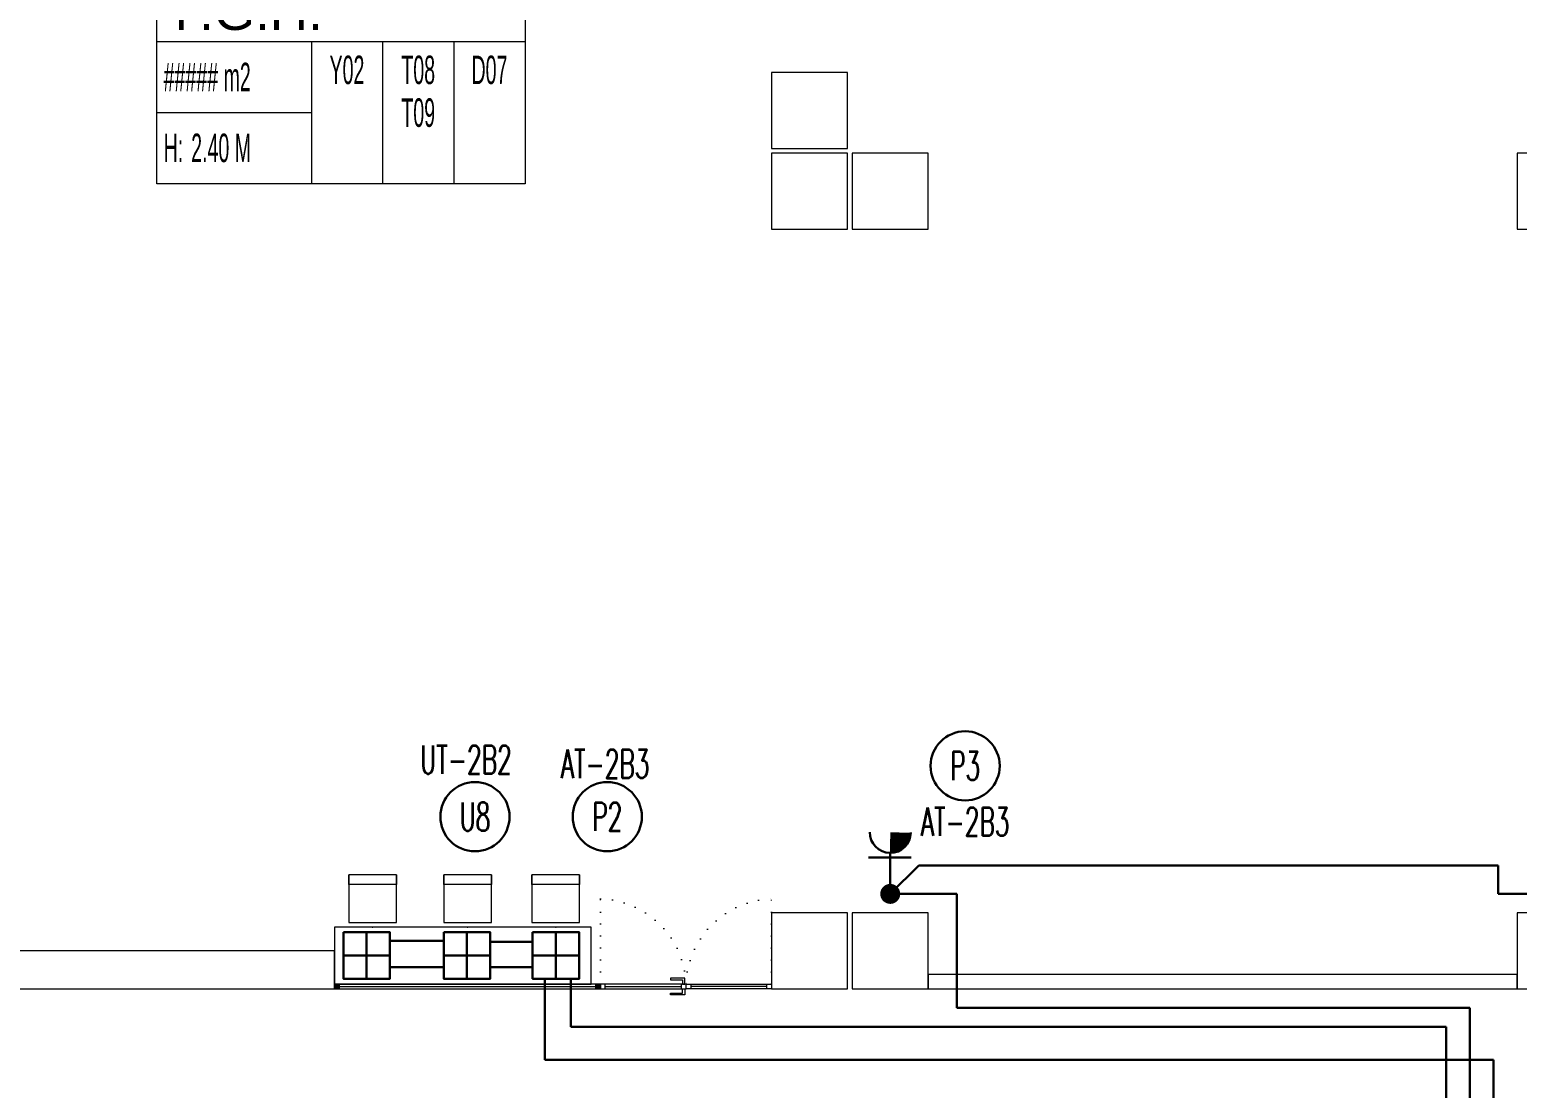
# Model space of a CAD drawing. Header units: metres. Extents: x -13194 to 152406, y -14653 to 29421.
# Drawn here: x 4494 to 6060, y 4695 to 5810 of the extents above; entities that cross this region are included whole.
import ezdxf
from ezdxf.enums import TextEntityAlignment as Align

# ---------------------------------------------------------------- set-up
doc = ezdxf.new("R2010")
doc.units = ezdxf.units.M
doc.header["$LTSCALE"] = 100
doc.header["$MEASUREMENT"] = 0
doc.linetypes.add('DOT2', pattern=[0.125, 0, -0.125])
doc.layers.get('0').update_dxf_attribs({"color": 9, "lineweight": 9})
for name, color, linetype, lineweight in [('00', 9, 'Continuous', 9), ('01', 9, 'Continuous', 9), ('05', 9, 'Continuous', 9), ('06B', 9, 'Continuous', 9), ('06D', 9, 'Continuous', 9), ('10', 9, 'Continuous', 9), ('15', 9, 'Continuous', 9), ('20', 9, 'DOT2', 9), ('21_mahal200', 9, 'Continuous', 9), ('E-DUVARA MONTE PRİZ KUTUSU', 7, 'Continuous', 30), ('E-ETANŞ PRİZ', 7, 'Continuous', 30), ('E-KABLO', 7, 'Continuous', 30), ('E-LINYE', 7, 'Continuous', 30)]:
    doc.layers.add(name, color=color, linetype=linetype, lineweight=lineweight)
doc.styles.add('Arial', font='arial.ttf', dxfattribs={"height": 2.5})
doc.styles.add('E-YAZI', font='txttw.shx')
doc.styles.add('MuuM_TEXT-STANDART', font='ARIALN.TTF')

# ---------------------------------------------------------------- blocks, each defined once
blk = doc.blocks.new('100_ETANŞ PRİZ')
at = {"layer": 'E-ETANŞ PRİZ', "color": 4}
for p, q in [((-1.223, 2.136), (1.279, 2.136)), ((0, 2.4), (0, 0))]:
    blk.add_line(p, q, dxfattribs=at)
at = {"layer": 'E-ETANŞ PRİZ', "color": 4, "const_width": 1.2}
blk.add_lwpolyline([(0.01, 3, -0.414214), (-0.6, 3.59)], format="xyb", dxfattribs=at)
at = {"layer": 'E-ETANŞ PRİZ', "color": 4}
blk.add_arc((0, 3.6), 1.2, 180.75513, 0.75513, dxfattribs=at)
blk = doc.blocks.new('10_DUVARA MONTE PRİZ KUTUSU')
at = {"layer": 'E-DUVARA MONTE PRİZ KUTUSU', "color": 4}
for p, q in [((0, 24.5), (0, -24.5)), ((24.5, 0), (-24.5, 0))]:
    blk.add_line(p, q, dxfattribs=at)
blk.add_lwpolyline([(-24.5, -24.5), (24.5, -24.5), (24.5, 24.5), (-24.5, 24.5)], close=True, dxfattribs=at)
blk = doc.blocks.new('p-kolon_80x80')
blk.add_lwpolyline([(-40, -40), (40, -40), (40, 40), (-40, 40)], close=True)
blk = doc.blocks.new('2.bod.sitatik')
at = {"layer": '01'}
blk.add_lwpolyline([(4815, -3790), (4420, -3790), (4420, -3280), (4380, -3280), (4380, -3830), (4815, -3830)], close=True, dxfattribs=at)
for p in [(5315, -2905), (5315, -2990), (5400, -2990), (6100, -2990), (5315, -3790), (5400, -3790), (6100, -3790)]:
    blk.add_blockref('p-kolon_80x80', p, dxfattribs=at)
blk = doc.blocks.new('0_roomno2')
blk.add_lwpolyline([(19.375, -10.5), (0, -10.5), (0, 0), (19.375, 0)], close=True)
for points in [[(0, -3), (19.375, -3)], [(8.125, -3), (8.125, -10.5)], [(11.875, -3), (11.875, -10.5)], [(15.625, -3), (15.625, -10.5)], [(0, -6.75), (8.125, -6.75)]]:
    blk.add_lwpolyline(points)
at = {"style": 'MuuM_TEXT-STANDART', "width": 0.6}
blk.add_text('H:', height=1.5, dxfattribs=at).set_placement((0.35, -8.608), align=Align.MIDDLE_LEFT)
at = {"style": 'Arial'}
blk.add_attdef('ODANO', (0, 1.17), '', height=2, dxfattribs=at)
blk.add_attdef('MEKANADI', text='', height=2, dxfattribs=at).set_placement((0.35, -3), align=Align.BOTTOM_LEFT)
at = {"style": 'MuuM_TEXT-STANDART', "width": 0.6}
for tag, p in [('YER01', (10, -4.5)), ('TAVAN01', (13.75, -4.5)), ('DUVAR01', (17.5, -4.5)), ('YER02', (10, -6.75)), ('TAVAN02', (13.75, -6.75)), ('DUVAR02', (17.5, -6.75)), ('YER03', (10, -9)), ('TAVAN03', (13.75, -9)), ('DUVAR03', (17.5, -9))]:
    blk.add_attdef(tag, text='', height=1.5, dxfattribs=at).set_placement(p, align=Align.MIDDLE_CENTER)
for tag, p in [('M2', (0.35, -4.875)), ('TEMIZTAVANYUKSEKLIGI', (1.8, -8.608))]:
    blk.add_attdef(tag, text='', height=1.5, dxfattribs=at).set_placement(p, align=Align.MIDDLE_LEFT)
blk = doc.blocks.new('p-birim')
blk.add_lwpolyline([(0, 0), (1, 0), (1, 1), (0, 1)], close=True)
blk = doc.blocks.new('p-sandalye-03')
for points in [[(-5, -25.1), (-5, 24.9), (-55, 24.9), (-55, -25.1), (-5, -25.1)], [(-55, 24.9), (-45, 24.9), (-45, -25.1), (-55, -25.1)]]:
    blk.add_lwpolyline(points)
blk.add_point((0, -0.1))
blk = doc.blocks.new('p-al-01_a')
at = {"layer": '06B'}
for points in [[(-5, -88.6), (-11.2, -88.6), (-11.2, -73.6), (-9.4, -73.6), (-9.4, -86.4), (-9.4, -86.4), (-5, -86.4), (-5, -88.6)], [(0, -88.6), (6.2, -88.6), (6.2, -73.6), (4.4, -73.6), (4.4, -86.4), (4.4, -86.4), (0, -86.4), (0, -88.6)]]:
    blk.add_lwpolyline(points, dxfattribs=at)
at = {"layer": '06D'}
for p, q in [((-5, -86.9), (-5, -5)), ((0, -5), (0, -86.9)), ((-5, -93.1), (-5, -175)), ((0, -175), (0, -93.1))]:
    blk.add_line(p, q, dxfattribs=at)
at = {"layer": '10'}
for points in [[(-5, 0), (0, 0), (0, -5), (-5, -5)], [(-5, -85), (0, -85), (0, -90), (-5, -90)], [(-5, -95), (0, -95), (0, -90), (-5, -90)], [(-5, -180), (0, -180), (0, -175), (-5, -175)]]:
    blk.add_lwpolyline(points, close=True, dxfattribs=at)
at = {"layer": '15'}
for points in [[(-2.5, -5), (-2.5, -85)], [(-2.5, -175), (-2.5, -95)]]:
    blk.add_lwpolyline(points, dxfattribs=at)
at = {"layer": '20'}
for points in [[(-5.3, 0), (-94.9, 0)], [(-5.3, -180), (-94.9, -180)], [(-5, -180), (-94.9, -180)]]:
    blk.add_lwpolyline(points, dxfattribs=at)
for centre, start, end in [((-1.5, 3.4), 182.0745, 267.6937), ((-1.5, -183.4), 92.3063, 177.9255)]:
    blk.add_arc(centre, 93.5, start, end, dxfattribs=at)
blk = doc.blocks.new('prf-10x10')
blk.add_lwpolyline([(-5, -5), (5, -5), (5, 5), (-5, 5)], close=True)
at = {"color": 255}
blk.add_solid([(-5, -5), (5, -5), (-5, 5), (5, 5)], dxfattribs=at)
at = {"layer": '10'}
blk.add_point((0, 0), dxfattribs=at)
blk = doc.blocks.new('*U492')
at = {"layer": '06D'}
blk.add_lwpolyline([(-2.5, 280), (2.5, 280), (2.5, 0), (-2.5, 0)], close=True, dxfattribs=at)
at = {"layer": '15'}
blk.add_lwpolyline([(0, 275), (0, 5)], dxfattribs=at)
at = {"layer": '10', "xscale": 0.5, "yscale": 0.5, "rotation": 90}
for p in [(0, 277.5), (0, 2.5)]:
    blk.add_blockref('prf-10x10', p, dxfattribs=at)
blk = doc.blocks.new('2.bod.Mimari')
at = {"layer": '00'}
blk.add_lwpolyline([(6060, -3815), (5440, -3815), (5440, -3830), (6060, -3830), (6060, -3815)], dxfattribs=at)
at = {"xscale": -1, "rotation": 90}
for name, p in [('p-al-01_a', (5095, -3830)), ('*U492', (5095, -3827.5))]:
    blk.add_blockref(name, p, dxfattribs=at)
at = {"layer": '05', "rotation": 270}
for p in [(4855.14, -3765), (4955.14, -3765), (5047.86, -3765)]:
    blk.add_blockref('p-sandalye-03', p, dxfattribs=at)
at = {"layer": '05', "xscale": 60, "yscale": 270, "rotation": 270}
blk.add_blockref('p-birim', (4815, -3765), dxfattribs=at)
at = {"layer": '21_mahal200'}
ref = blk.add_blockref('0_roomno2', (4628.07, -2772.37), dxfattribs=dict(at, xscale=20, yscale=20, zscale=20))
ref.add_attrib('ODANO', 'B2-12', (4628.07, -2748.97), dxfattribs={"layer": '0', "height": 40, "style": 'Arial'})
ref.add_attrib('MEKANADI', 'Y.G.H.', dxfattribs={"layer": '0', "height": 40, "style": 'Arial'}).set_placement((4635.07, -2832.37), align=Align.BOTTOM_LEFT)
ref.add_attrib('M2', '##### m2', dxfattribs={"layer": '0', "height": 30, "style": 'MuuM_TEXT-STANDART', "width": 0.6}).set_placement((4635.07, -2869.87), align=Align.MIDDLE_LEFT)
ref.add_attrib('TEMIZTAVANYUKSEKLIGI', '2.40 M', dxfattribs={"layer": '0', "height": 30, "style": 'MuuM_TEXT-STANDART', "width": 0.6}).set_placement((4664.07, -2944.53), align=Align.MIDDLE_LEFT)
ref.add_attrib('YER01', 'Y02', dxfattribs={"layer": '0', "height": 30, "style": 'MuuM_TEXT-STANDART', "width": 0.6}).set_placement((4828.07, -2862.37), align=Align.MIDDLE_CENTER)
ref.add_attrib('TAVAN01', 'T08', dxfattribs={"layer": '0', "height": 30, "style": 'MuuM_TEXT-STANDART', "width": 0.6}).set_placement((4903.07, -2862.37), align=Align.MIDDLE_CENTER)
ref.add_attrib('DUVAR01', 'D07', dxfattribs={"layer": '0', "height": 30, "style": 'MuuM_TEXT-STANDART', "width": 0.6}).set_placement((4978.07, -2862.37), align=Align.MIDDLE_CENTER)
ref.add_attrib('TAVAN02', 'T09', dxfattribs={"layer": '0', "height": 30, "style": 'MuuM_TEXT-STANDART', "width": 0.6}).set_placement((4903.07, -2907.37), align=Align.MIDDLE_CENTER)

msp = doc.modelspace()

# ---------------------------------------------------------------- linework, layer by layer
at = {"layer": 'E-KABLO', "color": 6}
for p, q in [((5400, 4900), (5430, 4930)), ((5430, 4930), (6040, 4930)), ((6040, 4900), (6040, 4930)), ((5400, 4900), (5470, 4900)), ((5470, 4900), (5470, 4780)), ((6040, 4900), (6100, 4900)), ((4929.9, 4823), (4873.3, 4823)), ((4978.9, 4823), (5023.5, 4823)), ((5063.8, 4810.6), (5063.8, 4760)), ((6010, 4780), (5470, 4780)), ((6010, 4120), (6010, 4780)), ((5985, 4760), (5063.8, 4760)), ((5985, 3907.7), (5985, 4760))]:
    msp.add_line(p, q, dxfattribs=at)
at = {"layer": 'E-KABLO', "color": 4}
for p, q in [((4929.9, 4850.4), (4873.3, 4850.4)), ((5023.5, 4849.5), (4978.9, 4849.5)), ((5036.5, 4810.6), (5036.5, 4725.4)), ((5036.5, 4725.4), (6035, 4725.4)), ((6035, 4725.4), (6035, 2543.2))]:
    msp.add_line(p, q, dxfattribs=at)
at = {"layer": 'E-KABLO', "color": 4, "const_width": 10.5}
msp.add_lwpolyline([(5394.7, 4900, 1), (5405.2, 4900, 1)], format="xyb", close=True, dxfattribs=at)
at = {"layer": 'E-LINYE', "color": 7, "linetype": 'Continuous'}
for centre in [(5478.8, 5034.8), (4962.8, 4981.3), (5102.1, 4981.3)]:
    msp.add_circle(centre, 36.4, dxfattribs=at)

# ---------------------------------------------------------------- block references
for name in ['2.bod.sitatik', '2.bod.Mimari']:
    msp.add_blockref(name, (0, 8630))
at = {"layer": 'E-DUVARA MONTE PRİZ KUTUSU', "color": 3, "xscale": -1, "rotation": 180}
for p in [(4848.8, 4835.1), (4954.4, 4835.1), (5048, 4835.1)]:
    msp.add_blockref('10_DUVARA MONTE PRİZ KUTUSU', p, dxfattribs=at)
at = {"layer": 'E-ETANŞ PRİZ', "xscale": -18, "yscale": 18, "zscale": 18}
msp.add_blockref('100_ETANŞ PRİZ', (5400, 4900), dxfattribs=at)

# ---------------------------------------------------------------- texts
at = {"layer": 'E-LINYE', "color": 3, "linetype": 'Continuous', "style": 'E-YAZI', "width": 0.6}
for s, p in [('UT-2B2', (4953.3, 5041.4)), ('AT-2B3', (5099.8, 5037)), ('P3', (5478.8, 5034.8)), ('U8', (4962.8, 4981.3)), ('P2', (5102.1, 4981.3)), ('AT-2B3', (5478.8, 4976))]:
    msp.add_text(s, height=30, dxfattribs=at).set_placement(p, align=Align.MIDDLE_CENTER)

doc.saveas('drawing.dxf')
